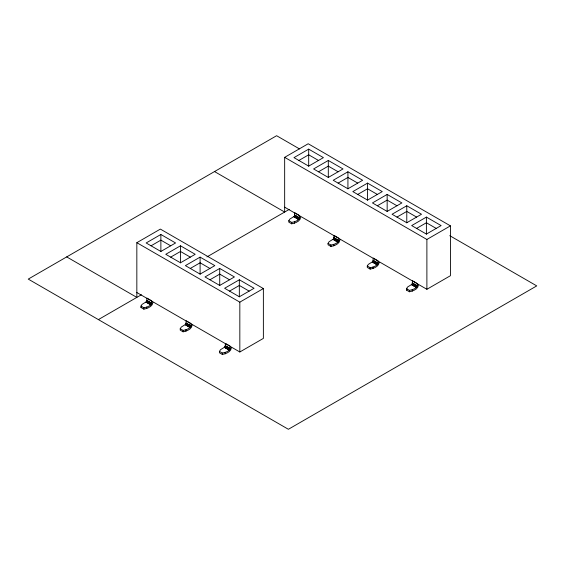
<?xml version="1.0" encoding="UTF-8"?>
<svg xmlns="http://www.w3.org/2000/svg" width="565" height="565" viewBox="0 0 565 565"><rect width="100%" height="100%" fill="white"/><g stroke="black" fill="none" stroke-linecap="round" stroke-linejoin="round"><path stroke-width="0.85" d="M136.836 292.522L239.828 351.988L263.375 338.393L263.375 288.56L160.375 229.093L136.836 242.689L136.836 297.395L66.698 256.906M180.489 245.803L165.771 254.299L180.489 262.789L195.2 254.299L180.489 245.803L180.489 262.887M200.102 257.132L185.391 265.621L200.102 274.117L214.82 265.621L200.102 257.132L200.102 274.216M219.721 268.453L205.01 276.949L219.721 285.445L234.433 276.949L219.721 268.453L219.721 285.544M239.341 279.781L224.63 288.277L239.341 296.773L254.052 288.277L239.341 279.781L239.341 296.865M308.688 149.132L293.977 157.628L308.688 166.124L323.406 157.628L308.688 149.132L308.688 166.216M328.307 160.46L313.596 168.949L328.307 177.445L343.019 168.949L328.307 160.46L328.307 177.544M367.547 183.109L352.828 191.606L367.547 200.102L382.258 191.606L367.547 183.109L367.547 200.201M406.779 205.766L392.068 214.255L406.779 222.751L421.497 214.255L406.779 205.766L406.779 222.85M426.398 217.087L411.687 225.583L426.398 234.08L441.11 225.583L426.398 217.087L426.398 234.178M152.924 302.437C152.571 306.717 147.366 308.469 143.863 309.154L140.989 307.494L140.989 306.075L142.034 304.415L146.582 301.576L146.992 298.101L151.695 300.82C153.066 305.467 147.246 307.155 143.863 307.741L140.989 306.075M192.156 325.087C191.81 329.367 186.598 331.118 183.102 331.81L180.221 330.144L180.221 328.731L181.273 327.071L185.821 324.225L186.224 320.758L190.935 323.477C192.298 328.117 186.478 329.812 183.102 330.391L180.221 328.731M231.396 347.743C231.043 352.023 225.838 353.775 222.342 354.46L219.46 352.8L219.46 351.381L220.505 349.721L225.054 346.882L225.463 343.407M300.742 217.087C300.396 221.374 295.184 223.119 291.688 223.811L288.807 222.151L288.807 220.731L289.859 219.072L294.407 216.233L294.81 212.758L298.843 215.088M339.982 239.744C339.629 244.024 334.423 245.775 330.928 246.467L328.046 244.8L328.046 243.388L329.091 241.728L333.64 238.882L334.049 235.407L338.753 238.126C340.123 242.773 334.303 244.461 330.928 245.048L328.046 243.388M379.214 262.393C378.868 266.68 373.656 268.424 370.16 269.117L367.285 267.457L367.285 266.037L368.331 264.378L372.879 261.538L373.281 258.064L377.992 260.783C379.355 265.43 373.536 267.118 370.16 267.704L367.285 266.037M418.453 285.05C418.1 289.329 412.895 291.081 409.399 291.766L406.518 290.106L406.518 288.694L407.563 287.027L412.111 284.188L412.521 280.713M219.46 351.381L222.342 353.047C225.718 352.461 231.537 350.773 230.167 346.126M288.807 220.731L291.688 222.398C295.064 221.812 300.884 220.124 299.521 215.477M406.518 288.694L409.399 290.353C412.775 289.767 418.594 288.079 417.224 283.432M140.989 307.494L141.688 306.385M406.518 290.106L407.217 288.998M214.523 171.555L284.661 212.052L284.661 157.345L308.2 143.75L450.432 225.866L450.432 275.706L426.886 289.294L284.661 207.178M160.87 234.475L146.151 242.971L160.87 251.467L175.581 242.971L160.87 234.475L160.87 251.566M151.06 245.803L160.87 240.139L170.679 245.803M298.878 160.46L308.688 154.796L318.498 160.46M170.679 257.132L180.489 251.467L190.292 257.132M318.498 171.781L328.307 166.124L338.117 171.781M347.927 171.781L333.216 180.277L347.927 188.774L362.638 180.277L347.927 171.781L347.927 188.872M98.388 319.592L141.405 294.753M206.938 256.92L289.202 209.424M190.292 268.453L200.102 262.789L209.912 268.453M338.117 183.109L347.927 177.445L357.737 183.109M209.912 279.781L219.721 274.117L229.531 279.781M357.737 194.438L367.547 188.774L377.356 194.438M387.159 194.438L372.448 202.934L387.159 211.423L401.877 202.934L387.159 194.438L387.159 211.522M229.531 291.109L239.341 285.445L249.151 291.109M377.356 205.766L387.159 200.102L396.969 205.766M136.836 242.689L239.828 302.148L263.375 288.56M396.969 217.087L406.779 211.423L416.589 217.087M416.589 228.415L426.398 222.751L436.208 228.415M284.661 157.345L426.886 239.461L450.432 225.866M299.485 148.913L276.617 135.713L28.25 279.103L288.383 429.287L536.75 285.897L449.761 235.676M413.192 281.102L416.553 283.044M294.81 215.081L299.521 217.8M334.049 237.731L338.753 240.45M373.281 260.387L377.992 263.106M412.521 283.037L417.224 285.756M294.796 215.265L299.507 217.984M334.035 237.914L338.746 240.634M373.267 260.571L377.978 263.29M412.507 283.22L417.217 285.939M294.761 215.456L299.471 218.175M334 238.112L338.703 240.831M373.232 260.762L377.943 263.481M412.471 283.418L417.182 286.137M294.704 215.653L299.415 218.373M333.936 238.31L338.647 241.029M373.175 260.959L377.886 263.678M412.415 283.616L417.118 286.335M294.626 215.851L299.33 218.57M333.859 238.508L338.569 241.227M373.098 261.157L377.801 263.876M412.33 283.814L417.041 286.533M294.52 216.049L299.231 218.768M333.76 238.698L338.47 241.417M372.992 261.355L377.702 264.067M412.231 284.004L416.942 286.723M294.407 216.233L299.111 218.945M333.64 238.882L338.35 241.601M372.879 261.538L377.589 264.251M412.111 284.188L416.822 286.907M294.273 216.395L298.984 219.114M333.512 239.052L338.216 241.771M372.745 261.701L377.455 264.42M411.984 284.357L416.695 287.077M294.132 216.55L298.843 219.269M333.371 239.2L338.075 241.919M372.603 261.856L377.314 264.575M411.843 284.506L416.546 287.225M293.984 216.678L298.694 219.397M333.216 239.327L337.927 242.046M372.455 261.983L377.166 264.703M411.694 284.633L416.398 287.352M293.828 216.776L298.539 219.495M333.068 239.433L337.771 242.152M372.3 262.082L377.01 264.801M411.539 284.739L416.25 287.458M226.134 343.795L229.496 345.738M146.992 300.425L151.695 303.144M186.224 323.074L190.935 325.793M225.463 345.731L230.167 348.45M146.978 300.608L151.681 303.327M186.21 323.258L190.921 325.977M225.449 345.914L230.16 348.633M146.942 300.799L151.646 303.518M186.175 323.455L190.885 326.175M225.414 346.105L230.117 348.824M146.879 300.997L151.589 303.716M186.118 323.653L190.829 326.372M225.35 346.303L230.061 349.022M146.801 301.194L151.512 303.913M186.04 323.851L190.744 326.57M225.273 346.5L229.983 349.219M146.702 301.392L151.406 304.111M185.934 324.042L190.645 326.761M225.174 346.698L229.884 349.417M146.582 301.576L151.293 304.295M185.821 324.225L190.525 326.944M225.054 346.882L229.764 349.601M146.455 301.745L151.159 304.457M185.687 324.395L190.398 327.114M224.927 347.051L229.63 349.763M146.314 301.894L151.017 304.613M185.546 324.543L190.257 327.262M224.785 347.2L229.489 349.919M146.158 302.021L150.869 304.74M185.398 324.67L190.108 327.389M224.63 347.327L229.341 350.046M146.01 302.12L150.714 304.839M185.242 324.776L189.953 327.495M224.482 347.426L229.185 350.145M426.886 239.461L426.886 289.294M412.273 289.746L412.273 291.166M409.399 290.353L409.399 291.766M373.034 267.097L373.034 268.509M370.16 267.704L370.16 269.117M333.802 244.44L333.802 245.86M330.928 245.048L330.928 246.467M294.563 221.791L294.563 223.203M291.688 222.398L291.688 223.811M239.828 302.148L239.828 351.988M225.216 352.44L225.216 353.86M222.342 353.047L222.342 354.46M185.977 329.791L185.977 331.203M183.102 330.391L183.102 331.81M146.745 307.134L146.745 308.554M143.863 307.741L143.863 309.154"/></g></svg>
